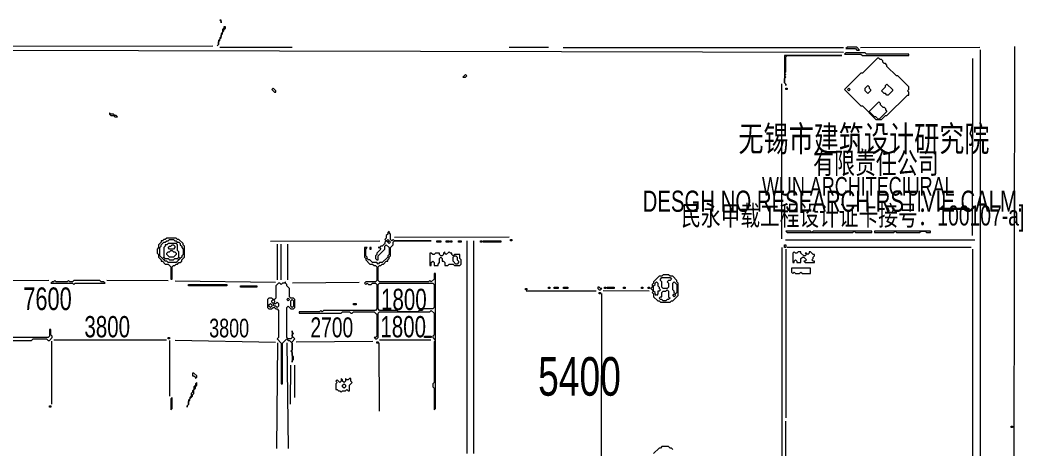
# Model space of a CAD drawing. Extents: x 10 to 1970, y 11 to 1392.
# Drawn here: x 1220 to 1955, y 1077 to 1392 of the extents above; entities that cross this region are included whole.
import ezdxf

# ---------------------------------------------------------------- set-up
doc = ezdxf.new("R2010")
doc.units = 0
for name, color, linetype, lineweight in [('OCR_TEXT', 6, 'Continuous', 0), ('TRACE_CURVE', 6, 'Continuous', 0), ('TRACE_STRAIGHT', 5, 'Continuous', 0), ('TRACE_TEXT_SYMBOL', 6, 'Continuous', 0)]:
    doc.layers.add(name, color=color, linetype=linetype, lineweight=lineweight)
doc.styles.add('wqy-unicode', font='wqy-unicode.lff')

msp = doc.modelspace()

# ---------------------------------------------------------------- linework, layer by layer
at = {"layer": 'TRACE_CURVE', "color": 6}
for points in [[(1490, 1237), (1489, 1236), (1489, 1235), (1488, 1234), (1488, 1232), (1487, 1231), (1488, 1230), (1487, 1229), (1487, 1228), (1485, 1226), (1484, 1226), (1483, 1225), (1482, 1225), (1483, 1225), (1484, 1224), (1481, 1221), (1481, 1220), (1480, 1219), (1480, 1217), (1481, 1216), (1482, 1216), (1482, 1219), (1487, 1224), (1487, 1226), (1488, 1227), (1490, 1225), (1490, 1220), (1489, 1219), (1489, 1218), (1485, 1214), (1483, 1214), (1482, 1213), (1481, 1214), (1478, 1214), (1476, 1216), (1475, 1216), (1474, 1217), (1474, 1218), (1473, 1219), (1473, 1224), (1474, 1225), (1472, 1225), (1472, 1218), (1473, 1217), (1473, 1216), (1476, 1213), (1478, 1213), (1479, 1212), (1480, 1212), (1481, 1211), (1481, 1201), (1480, 1200), (1473, 1200), (1472, 1199), (1473, 1198), (1474, 1199), (1475, 1198), (1477, 1198), (1478, 1199), (1480, 1199), (1481, 1198), (1481, 1180), (1480, 1179), (1442, 1179)], [(1491, 1231), (1491, 1235), (1490, 1236), (1490, 1237)], [(1442, 1179), (1441, 1178), (1440, 1179), (1439, 1178), (1424, 1178), (1424, 1177), (1455, 1177), (1456, 1178), (1461, 1178), (1462, 1177), (1463, 1177), (1464, 1178), (1479, 1178), (1481, 1176), (1481, 1160), (1480, 1159), (1479, 1159), (1480, 1158), (1481, 1158), (1482, 1159), (1482, 1177), (1483, 1178), (1520, 1178), (1521, 1179), (1523, 1177), (1523, 1161), (1522, 1160), (1522, 1159), (1524, 1157), (1523, 1156), (1523, 1126), (1522, 1125), (1522, 1123), (1523, 1122), (1523, 1106), (1524, 1107), (1524, 1206), (1523, 1206), (1523, 1202), (1521, 1200), (1520, 1201), (1519, 1200), (1483, 1200), (1482, 1201), (1482, 1211), (1483, 1212), (1484, 1212), (1485, 1213), (1486, 1213), (1488, 1215), (1489, 1215), (1489, 1216), (1490, 1217), (1490, 1218), (1491, 1219), (1491, 1225), (1493, 1227), (1493, 1229), (1494, 1230), (1521, 1230), (1494, 1230), (1493, 1231), (1492, 1230), (1491, 1231)]]:
    msp.add_lwpolyline(points, dxfattribs=at)
for points in [[(1488, 1230), (1489, 1231), (1490, 1230), (1489, 1229)], [(1489, 1229), (1490, 1230), (1491, 1229), (1490, 1228)], [(1414, 1200), (1413, 1199), (1412, 1199), (1411, 1198), (1410, 1199), (1409, 1199), (1407, 1197), (1407, 1188), (1406, 1187), (1405, 1187), (1404, 1188), (1402, 1188), (1401, 1187), (1401, 1181), (1402, 1180), (1404, 1180), (1405, 1181), (1406, 1181), (1407, 1180), (1408, 1180), (1409, 1179), (1409, 1159), (1408, 1158), (1411, 1155), (1411, 1125), (1412, 1125), (1412, 1155), (1415, 1158), (1416, 1157), (1417, 1157), (1419, 1155), (1419, 1150), (1418, 1149), (1419, 1148), (1419, 1141), (1419, 1142), (1420, 1143), (1420, 1145), (1419, 1146), (1419, 1156), (1421, 1158), (1419, 1160), (1419, 1161), (1420, 1162), (1419, 1163), (1419, 1164), (1419, 1159), (1418, 1158), (1416, 1158), (1415, 1159), (1415, 1181), (1416, 1182), (1418, 1180), (1420, 1180), (1421, 1181), (1421, 1187), (1420, 1188), (1418, 1188), (1417, 1189), (1417, 1195), (1415, 1197), (1415, 1198), (1414, 1199)], [(1482, 1198), (1483, 1199), (1522, 1199), (1523, 1198), (1523, 1181), (1522, 1180), (1515, 1180), (1514, 1179), (1512, 1179), (1511, 1178), (1497, 1178), (1496, 1179), (1483, 1179), (1482, 1180)], [(1402, 1183), (1403, 1184), (1404, 1183), (1404, 1182), (1403, 1181), (1402, 1182)], [(1404, 1186), (1405, 1187), (1406, 1186), (1406, 1185), (1405, 1184), (1404, 1185)], [(1407, 1184), (1408, 1185), (1409, 1184), (1409, 1182), (1408, 1181), (1407, 1182), (1406, 1182), (1405, 1183), (1406, 1184)], [(1415, 1187), (1416, 1188), (1417, 1187), (1416, 1186)], [(1418, 1186), (1419, 1187), (1420, 1186), (1420, 1182), (1419, 1181), (1418, 1182)]]:
    msp.add_lwpolyline(points, close=True, dxfattribs=at)
at = {"layer": 'TRACE_STRAIGHT', "color": 5}
for p, q in [((945.62, 1372.84), (1360.88, 1372.96)), ((1045.62, 1370.23), (1823.12, 1368.55)), ((1366, 1372), (1419, 1372)), ((1578, 1372), (1607, 1372)), ((1617.62, 1371.79), (1823.13, 1371.88)), ((1835.62, 1371.8), (1923.13, 1371.98)), ((1923.41, 42.63), (1923.66, 1370.13)), ((1947.37, 33.87), (1948.71, 1372.63)), ((1917.78, 1233.88), (1918.03, 1363.88)), ((1777.86, 1231.37), (1777.88, 1345.13)), ((1403.14, 1229.68), (1483.14, 1230.09)), ((1494.11, 1232.77), (1578.13, 1232.99)), ((1547, 1230), (1547, 1074)), ((1552, 1230), (1552, 1074)), ((1780.63, 1230.71), (1919.38, 1230.68)), ((1407.87, 1227.62), (1407.88, 1201.37)), ((1410.62, 1227.62), (1410.62, 1201.37)), ((1415.87, 1201.37), (1415.88, 1227.62)), ((1778, 1225), (1778, 400)), ((1780.83, 1223.88), (1781, 1100.12)), ((1781.87, 1225.35), (1916.88, 1225.27)), ((1917.86, 1223.88), (1917.86, 912.62)), ((1923.54, 525.12), (1923.66, 1226.37)), ((1155.62, 1200.77), (1240.63, 1201.17)), ((1283.12, 1201.07), (1328.13, 1200.81)), ((1333.11, 1200.74), (1406.89, 1199.56)), ((1419.35, 1199.25), (1468.12, 1199.63)), ((1590.62, 1193.39), (1641.88, 1193.43)), ((1645.88, 1071.37), (1645.9, 1191.38)), ((1646.87, 1193.45), (1680.63, 1193.38)), ((1242.65, 1156.38), (1242.67, 1110.12)), ((1244.38, 1157.29), (1326.88, 1157.29)), ((1329, 1157), (1329, 1116)), ((1333.12, 1157.15), (1406.86, 1155.75)), ((1407.71, 1077.62), (1408.39, 1155.13)), ((1415.04, 1155.13), (1416.05, 1077.61)), ((1421.87, 1155.97), (1478.14, 1156.51)), ((1482.63, 1155.13), (1482.71, 1105.12)), ((1483.13, 1157.29), (1520.63, 1157.35)), ((1417.86, 1110.12), (1418.01, 1138.88)), ((1420.67, 1138.88), (1420.7, 1115.12)), ((1780.88, 912.62), (1780.91, 1097.63))]:
    msp.add_line(p, q, dxfattribs=at)
at = {"layer": 'TRACE_TEXT_SYMBOL', "color": 6}
for points in [[(1366, 1392), (1367, 1391), (1367, 1390), (1367, 1392)], [(1369, 1387), (1369, 1386), (1368, 1385), (1368, 1383), (1367, 1382), (1367, 1380), (1366, 1379), (1366, 1378), (1365, 1377), (1365, 1374), (1364, 1373), (1365, 1374), (1365, 1376), (1366, 1377), (1366, 1378), (1367, 1379), (1367, 1381), (1368, 1382), (1368, 1383), (1369, 1384), (1369, 1385), (1370, 1386), (1370, 1387)], [(1825, 1368), (1824, 1367), (1836, 1367), (1837, 1366), (1871, 1366), (1871, 1367), (1840, 1367), (1839, 1368)], [(1826, 1372), (1825, 1371), (1832, 1371), (1833, 1370), (1835, 1370), (1833, 1372)], [(1780, 1366), (1780, 1346), (1781, 1345), (1781, 1344), (1781, 1345), (1780, 1346), (1780, 1349), (1781, 1350), (1780, 1351), (1781, 1352), (1780, 1353), (1781, 1354), (1781, 1365), (1782, 1366), (1822, 1366)], [(1848, 1364), (1837, 1353), (1836, 1353), (1824, 1341), (1836, 1329), (1837, 1329), (1847, 1319), (1851, 1319), (1854, 1322), (1855, 1322), (1870, 1337), (1871, 1337), (1871, 1339), (1870, 1340), (1871, 1341), (1871, 1343), (1863, 1351), (1862, 1351), (1855, 1358), (1855, 1359), (1854, 1360), (1853, 1360), (1852, 1361), (1852, 1362), (1851, 1363), (1850, 1363), (1849, 1364)], [(1546, 1352), (1544, 1350), (1546, 1350), (1547, 1351)], [(1405, 1342), (1404, 1341), (1406, 1339), (1407, 1339), (1407, 1340)], [(1781, 1342), (1782, 1342), (1782, 1341), (1781, 1341)], [(1826, 1341), (1827, 1342), (1828, 1341), (1827, 1340)], [(1841, 1344), (1842, 1343), (1842, 1342), (1843, 1341), (1843, 1340), (1841, 1338), (1839, 1340), (1839, 1342)], [(1854, 1344), (1855, 1345), (1859, 1341), (1859, 1340), (1856, 1337), (1855, 1337), (1854, 1338), (1853, 1338), (1851, 1340), (1854, 1343)], [(1849, 1332), (1850, 1331), (1850, 1330), (1852, 1328), (1853, 1328), (1854, 1327), (1854, 1326), (1855, 1325), (1849, 1319), (1847, 1321), (1846, 1321), (1842, 1325)], [(1285, 1324), (1285, 1323), (1286, 1322), (1288, 1322), (1289, 1321), (1291, 1321), (1290, 1322), (1289, 1322), (1288, 1323), (1286, 1323)], [(1893, 1254), (1915, 1254), (1915, 1253), (1893, 1253)], [(1781, 1237), (1782, 1236), (1830, 1236), (1831, 1237), (1832, 1236), (1844, 1236), (1844, 1237), (1801, 1237), (1800, 1236), (1799, 1237)], [(1846, 1237), (1846, 1236), (1860, 1236), (1861, 1237), (1862, 1236), (1879, 1236), (1880, 1237), (1883, 1237), (1884, 1236), (1887, 1236), (1887, 1237)], [(1327, 1232), (1326, 1231), (1325, 1231), (1324, 1230), (1323, 1230), (1323, 1229), (1321, 1227), (1321, 1225), (1320, 1224), (1320, 1221), (1321, 1220), (1321, 1218), (1323, 1216), (1323, 1215), (1324, 1215), (1326, 1213), (1328, 1213), (1330, 1211), (1330, 1202), (1331, 1202), (1331, 1211), (1332, 1212), (1333, 1212), (1334, 1213), (1335, 1213), (1336, 1214), (1337, 1214), (1338, 1215), (1338, 1216), (1340, 1218), (1340, 1226), (1339, 1227), (1339, 1228), (1336, 1231), (1335, 1231), (1334, 1232)], [(1328, 1230), (1329, 1231), (1332, 1231), (1333, 1230), (1334, 1230), (1335, 1229), (1334, 1228), (1328, 1228), (1327, 1227), (1326, 1227), (1326, 1226), (1325, 1225), (1325, 1218), (1324, 1217), (1322, 1219), (1322, 1225), (1323, 1226), (1323, 1227), (1325, 1229), (1326, 1229), (1327, 1230)], [(1334, 1228), (1335, 1229), (1336, 1229), (1337, 1228), (1337, 1227), (1338, 1226), (1338, 1225), (1339, 1224), (1339, 1220), (1338, 1219), (1338, 1218), (1337, 1217), (1336, 1218), (1336, 1222), (1335, 1223), (1335, 1227)], [(1525, 1230), (1528, 1230), (1528, 1229), (1525, 1229)], [(1532, 1230), (1534, 1230), (1534, 1229), (1532, 1229)], [(1535, 1230), (1536, 1230), (1536, 1229), (1535, 1229)], [(1541, 1230), (1543, 1230), (1543, 1229), (1541, 1229)], [(1557, 1230), (1558, 1230), (1558, 1229), (1557, 1229)], [(1559, 1230), (1572, 1230), (1572, 1229), (1559, 1229)], [(1579, 1231), (1580, 1231), (1580, 1230), (1579, 1230)], [(1329, 1222), (1330, 1223), (1331, 1223), (1332, 1222), (1333, 1222), (1334, 1221), (1334, 1220), (1332, 1218), (1329, 1218), (1327, 1220), (1327, 1221), (1328, 1222)], [(1330, 1226), (1331, 1227), (1332, 1227), (1333, 1226), (1333, 1225), (1332, 1224), (1329, 1224), (1328, 1225), (1329, 1226)], [(1476, 1225), (1476, 1224), (1477, 1224), (1477, 1225)], [(1531, 1222), (1530, 1221), (1530, 1220), (1529, 1219), (1528, 1219), (1527, 1220), (1527, 1221), (1524, 1221), (1523, 1220), (1522, 1220), (1521, 1221), (1520, 1221), (1520, 1212), (1521, 1212), (1521, 1214), (1522, 1215), (1523, 1214), (1523, 1212), (1526, 1212), (1526, 1213), (1527, 1214), (1527, 1217), (1528, 1218), (1529, 1217), (1529, 1215), (1530, 1215), (1531, 1214), (1531, 1212), (1533, 1212), (1534, 1213), (1537, 1213), (1538, 1212), (1542, 1212), (1543, 1213), (1543, 1216), (1542, 1217), (1542, 1220), (1538, 1220), (1537, 1219), (1536, 1220), (1536, 1221), (1535, 1221), (1534, 1222), (1532, 1220), (1531, 1221)], [(1780, 1227), (1781, 1227), (1781, 1225), (1780, 1225)], [(1787, 1222), (1786, 1221), (1786, 1214), (1787, 1214), (1787, 1215), (1788, 1216), (1789, 1215), (1789, 1214), (1792, 1214), (1792, 1217), (1793, 1218), (1794, 1218), (1796, 1216), (1795, 1215), (1794, 1215), (1795, 1214), (1802, 1214), (1802, 1215), (1801, 1215), (1800, 1216), (1801, 1217), (1801, 1218), (1802, 1219), (1802, 1220), (1801, 1220), (1799, 1222), (1798, 1222), (1798, 1221), (1797, 1220), (1796, 1221), (1795, 1221), (1796, 1220), (1795, 1219), (1794, 1219), (1792, 1221), (1792, 1222), (1790, 1222), (1789, 1221), (1788, 1221)], [(1324, 1217), (1325, 1218), (1326, 1217), (1325, 1216)], [(1325, 1216), (1326, 1217), (1328, 1217), (1329, 1216), (1332, 1216), (1333, 1217), (1335, 1217), (1336, 1216), (1334, 1214), (1328, 1214), (1327, 1215), (1326, 1215)], [(1335, 1217), (1336, 1218), (1337, 1217), (1336, 1216)], [(1537, 1218), (1538, 1219), (1539, 1219), (1540, 1218), (1540, 1216), (1541, 1215), (1541, 1214), (1540, 1213), (1539, 1213), (1537, 1215)], [(1785, 1210), (1785, 1207), (1786, 1206), (1787, 1207), (1788, 1206), (1791, 1206), (1792, 1207), (1793, 1206), (1799, 1206), (1799, 1210)], [(1245, 1201), (1244, 1200), (1243, 1200), (1242, 1199), (1258, 1199), (1259, 1198), (1260, 1199), (1282, 1199), (1281, 1200), (1279, 1200), (1278, 1201), (1259, 1201), (1258, 1200), (1256, 1200), (1255, 1201), (1254, 1200), (1246, 1200)], [(1691, 1205), (1690, 1204), (1688, 1204), (1684, 1200), (1684, 1199), (1683, 1198), (1683, 1196), (1682, 1195), (1684, 1193), (1683, 1192), (1684, 1191), (1684, 1189), (1687, 1186), (1688, 1186), (1689, 1185), (1696, 1185), (1697, 1186), (1698, 1186), (1702, 1190), (1702, 1199), (1701, 1200), (1701, 1201), (1698, 1204), (1696, 1204), (1695, 1205)], [(1685, 1199), (1686, 1200), (1687, 1199), (1687, 1197), (1688, 1196), (1688, 1195), (1689, 1194), (1688, 1193), (1687, 1193), (1687, 1191), (1686, 1190), (1685, 1191), (1685, 1192), (1684, 1193), (1684, 1197), (1685, 1198)], [(1689, 1202), (1690, 1203), (1696, 1203), (1697, 1202), (1696, 1201), (1695, 1201), (1694, 1200), (1695, 1199), (1695, 1196), (1694, 1195), (1691, 1195), (1690, 1196), (1690, 1200), (1689, 1201)], [(1698, 1199), (1699, 1200), (1701, 1198), (1701, 1192), (1700, 1191), (1699, 1192), (1699, 1193), (1698, 1194)], [(1343, 1198), (1371, 1198), (1371, 1197), (1343, 1197)], [(1381, 1197), (1393, 1197), (1393, 1196), (1381, 1196)], [(1590, 1195), (1591, 1195), (1591, 1194), (1590, 1194)], [(1607, 1196), (1608, 1196), (1608, 1195), (1607, 1195)], [(1611, 1196), (1614, 1196), (1614, 1195), (1611, 1195)], [(1618, 1196), (1621, 1196), (1621, 1195), (1618, 1195)], [(1643, 1196), (1643, 1195), (1644, 1194), (1645, 1194), (1646, 1195), (1645, 1195), (1644, 1196)], [(1644, 1192), (1645, 1192), (1645, 1191), (1644, 1191)], [(1648, 1196), (1649, 1196), (1649, 1195), (1648, 1195)], [(1650, 1196), (1655, 1196), (1655, 1195), (1650, 1195)], [(1662, 1196), (1663, 1196), (1663, 1195), (1662, 1195)], [(1675, 1196), (1676, 1196), (1676, 1195), (1675, 1195)], [(1680, 1196), (1681, 1196), (1681, 1195), (1680, 1195)], [(1693, 1193), (1694, 1194), (1695, 1193), (1695, 1189), (1696, 1188), (1695, 1187), (1694, 1187), (1693, 1186), (1691, 1186), (1690, 1187), (1689, 1187), (1688, 1188), (1689, 1189), (1690, 1189), (1690, 1192), (1691, 1193)], [(1464, 1184), (1466, 1184), (1466, 1183), (1464, 1183)], [(1698, 1190), (1699, 1191), (1700, 1190), (1699, 1189)], [(1328, 1159), (1329, 1159), (1329, 1158), (1328, 1158)], [(1481, 1156), (1482, 1156), (1482, 1155), (1481, 1155)], [(1516, 1160), (1521, 1160), (1521, 1159), (1516, 1159)], [(1346, 1133), (1346, 1131), (1347, 1131), (1348, 1130), (1348, 1129), (1349, 1130), (1349, 1131), (1347, 1133)], [(1349, 1126), (1348, 1125), (1348, 1124), (1347, 1123), (1347, 1121), (1346, 1120), (1346, 1119), (1345, 1118), (1345, 1116), (1344, 1115), (1344, 1114), (1343, 1113), (1343, 1110), (1342, 1109), (1342, 1108), (1342, 1109), (1343, 1110), (1343, 1112), (1344, 1113), (1344, 1114), (1346, 1116), (1346, 1117), (1347, 1118), (1347, 1121), (1348, 1122), (1348, 1123), (1349, 1124)], [(1455, 1129), (1455, 1127), (1454, 1126), (1452, 1128), (1451, 1127), (1452, 1126), (1451, 1125), (1451, 1121), (1452, 1121), (1453, 1120), (1454, 1120), (1455, 1119), (1456, 1120), (1458, 1120), (1459, 1121), (1460, 1120), (1461, 1120), (1461, 1124), (1463, 1126), (1462, 1127), (1462, 1129), (1461, 1129), (1460, 1128), (1459, 1128), (1458, 1129), (1458, 1127), (1457, 1126), (1456, 1127), (1456, 1128)], [(1456, 1124), (1457, 1125), (1458, 1124), (1458, 1123), (1457, 1122), (1456, 1123)], [(1331, 1115), (1330, 1114), (1330, 1106), (1331, 1107)], [(1241, 1109), (1242, 1109), (1242, 1108), (1241, 1108)], [(1946, 1094), (1947, 1094), (1947, 1093), (1946, 1093)]]:
    msp.add_lwpolyline(points, close=True, dxfattribs=at)
for points in [[(1156, 1157), (1228, 1157), (1229, 1158), (1239, 1158), (1240, 1157), (1241, 1157), (1243, 1159), (1243, 1160), (1242, 1161), (1242, 1165), (1241, 1165), (1241, 1160), (1240, 1159), (1211, 1159)], [(1698, 1077), (1697, 1078), (1696, 1078), (1695, 1079), (1690, 1079), (1689, 1078), (1688, 1078), (1684, 1074)]]:
    msp.add_lwpolyline(points, dxfattribs=at)

# ---------------------------------------------------------------- texts
at = {"layer": 'OCR_TEXT', "color": 6, "style": 'wqy-unicode', "width": 0.72}
for s, height, p in [('无锡市建筑设计研究院', 18.734, (1746.18, 1295.56)), ('有限责任公司', 15.611, (1800.93, 1279.22)), ('WUN ARCHITECIURAL', 13.6808, (1763.39, 1263.18)), ('DESGH NO RESEARCH RSTIVIE CALM.', 15.5005, (1675.92, 1251.33)), ('民永甲载工程设计证卡接号：100107-a]', 14.7059, (1704.22, 1241.25)), ('7600', 16.594, (1221.85, 1179.22)), ('1800', 15.618, (1484.16, 1179.21)), ('3800', 15.618, (1266.67, 1159.21)), ('3800', 13.666, (1358.15, 1159.18)), ('2700', 14.642, (1432.37, 1159.2)), ('1800', 15.618, (1483.66, 1159.21)), ('5400', 28.308, (1599.31, 1116.38))]:
    msp.add_text(s, height=height, dxfattribs=at).set_placement(p)

doc.saveas('drawing.dxf')
